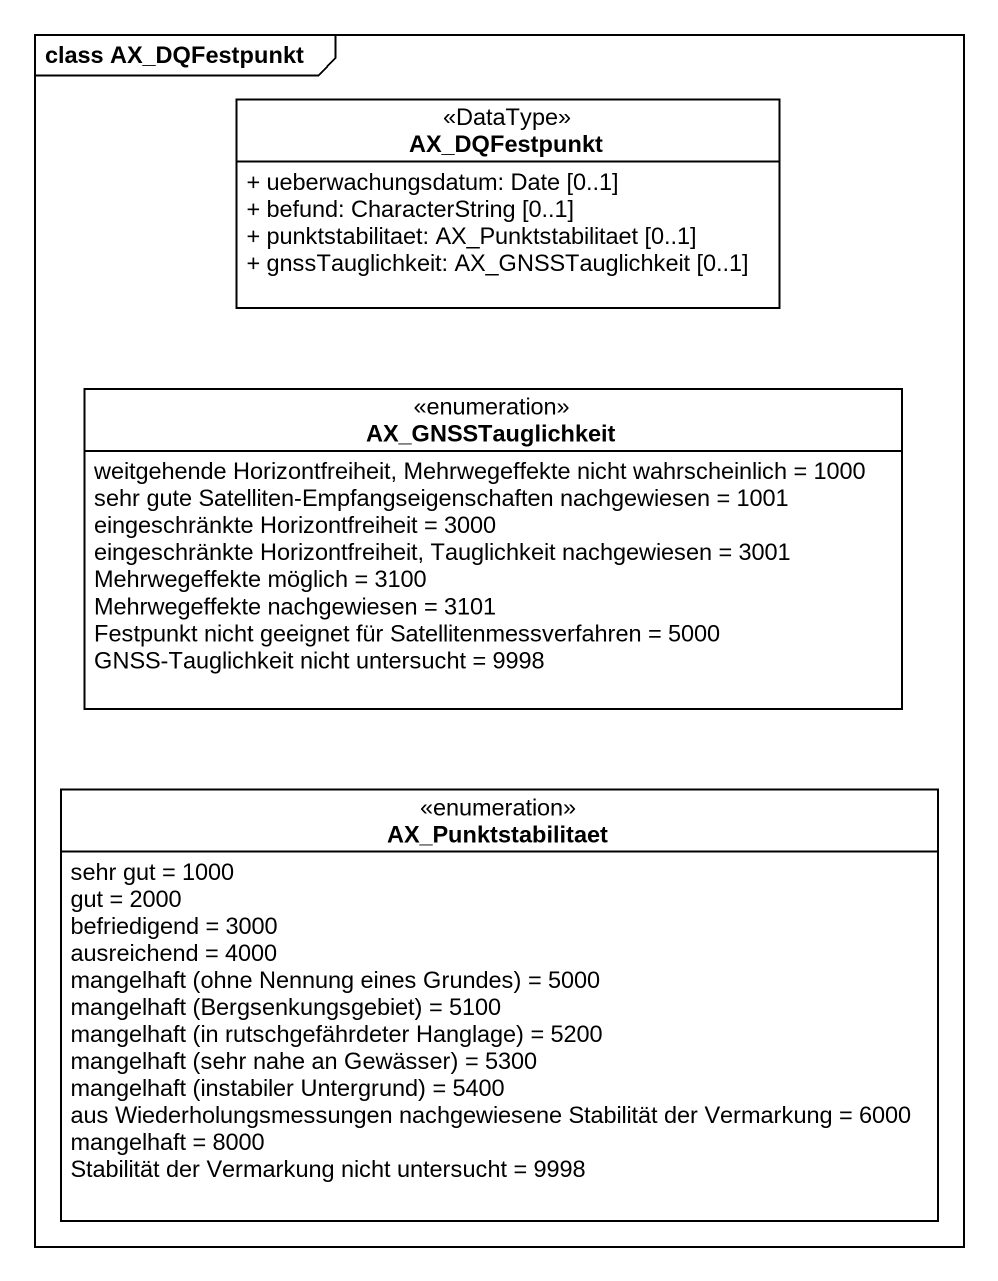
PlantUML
@startuml
mainframe class AX_DQFestpunkt
hide circle
hide empty members
skinparam classAttributeIconSize 0
class AX_DQFestpunkt <<DataType>> {
  + ueberwachungsdatum: Date [0..1]
  + befund: CharacterString [0..1]
  + punktstabilitaet: AX_Punktstabilitaet [0..1]
  + gnssTauglichkeit: AX_GNSSTauglichkeit [0..1]
}
enum AX_GNSSTauglichkeit {
  weitgehende Horizontfreiheit, Mehrwegeffekte nicht wahrscheinlich = 1000
  sehr gute Satelliten-Empfangseigenschaften nachgewiesen = 1001
  eingeschränkte Horizontfreiheit = 3000
  eingeschränkte Horizontfreiheit, Tauglichkeit nachgewiesen = 3001
  Mehrwegeffekte möglich = 3100
  Mehrwegeffekte nachgewiesen = 3101
  Festpunkt nicht geeignet für Satellitenmessverfahren = 5000
  GNSS-Tauglichkeit nicht untersucht = 9998
}
enum AX_Punktstabilitaet {
  sehr gut = 1000
  gut = 2000
  befriedigend = 3000
  ausreichend = 4000
  {field} mangelhaft (ohne Nennung eines Grundes) = 5000
  {field} mangelhaft (Bergsenkungsgebiet) = 5100
  {field} mangelhaft (in rutschgefährdeter Hanglage) = 5200
  {field} mangelhaft (sehr nahe an Gewässer) = 5300
  {field} mangelhaft (instabiler Untergrund) = 5400
  aus Wiederholungsmessungen nachgewiesene Stabilität der Vermarkung = 6000
  mangelhaft = 8000
  Stabilität der Vermarkung nicht untersucht = 9998
}
@enduml
